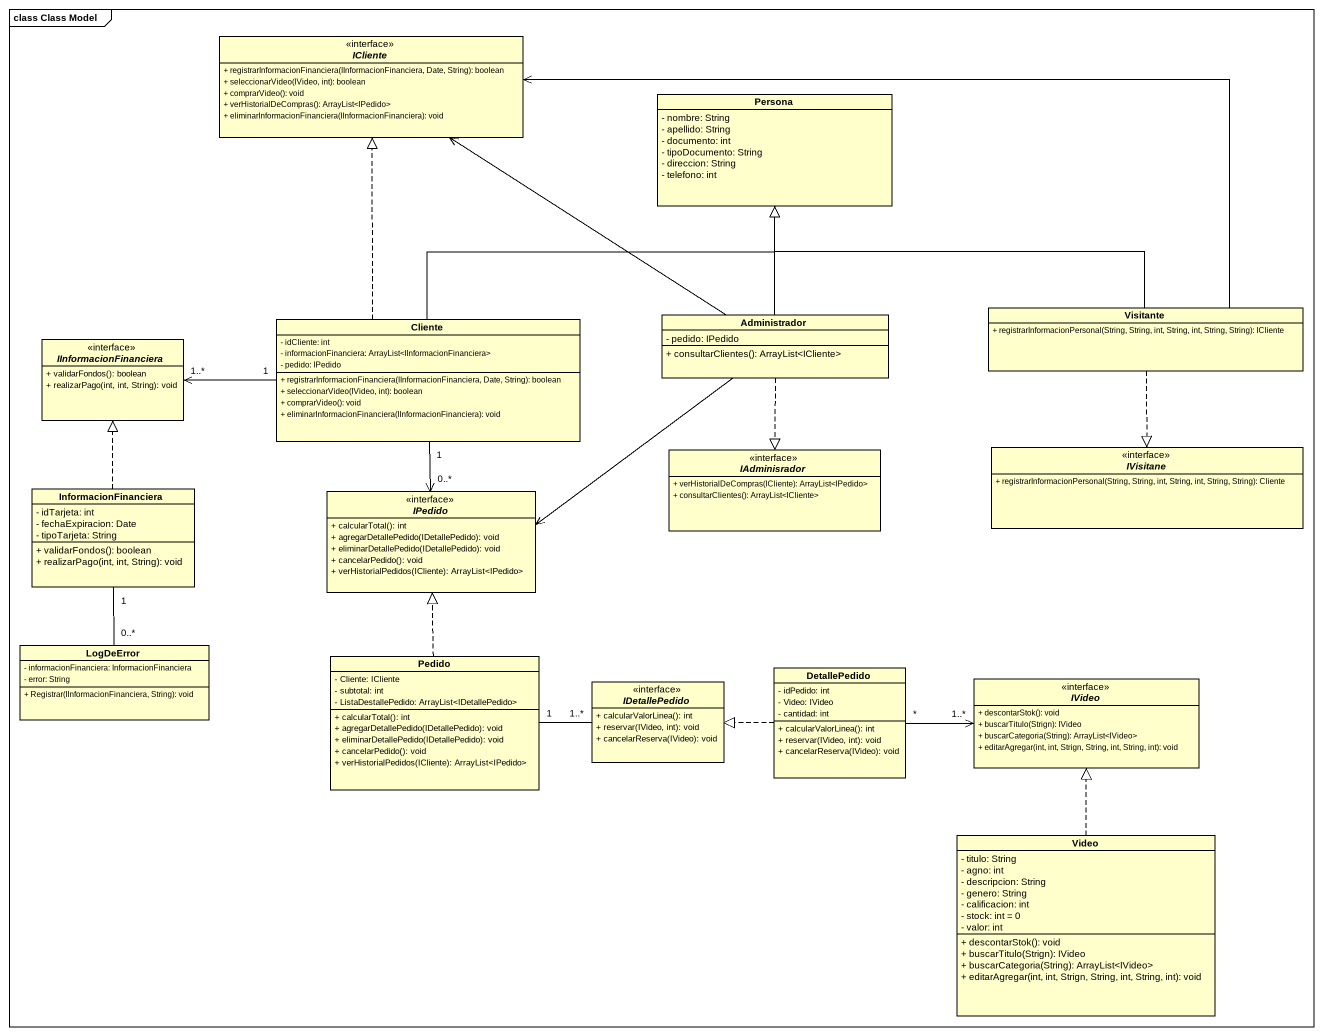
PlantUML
@startuml
mainframe class Class Model
hide circle
hide empty members
skinparam classAttributeIconSize 0
interface ICliente {
  + registrarInformacionFinanciera(IInformacionFinanciera, Date, String): boolean
  + seleccionarVideo(IVideo, int): boolean
  + comprarVideo(): void
  + verHistorialDeCompras(): ArrayList<IPedido>
  + eliminarInformacionFinanciera(IInformacionFinanciera): void
}
class Persona {
  - nombre: String
  - apellido: String
  - documento: int
  - tipoDocumento: String
  - direccion: String
  - telefono: int
}
interface IInformacionFinanciera {
  + validarFondos(): boolean
  + realizarPago(int, int, String): void
}
class Cliente {
  - idCliente: int
  - informacionFinanciera: ArrayList<IInformacionFinanciera>
  - pedido: IPedido
  + registrarInformacionFinanciera(IInformacionFinanciera, Date, String): boolean
  + seleccionarVideo(IVideo, int): boolean
  + comprarVideo(): void
  + eliminarInformacionFinanciera(IInformacionFinanciera): void
}
class Administrador {
  - pedido: IPedido
  + consultarClientes(): ArrayList<ICliente>
}
class Visitante {
  + registrarInformacionPersonal(String, String, int, String, int, String, String): ICliente
}
interface IAdminisrador {
  + verHistorialDeCompras(ICliente): ArrayList<IPedido>
  + consultarClientes(): ArrayList<ICliente>
}
interface IVisitane {
  + registrarInformacionPersonal(String, String, int, String, int, String, String): Cliente
}
class InformacionFinanciera {
  - idTarjeta: int
  - fechaExpiracion: Date
  - tipoTarjeta: String
  + validarFondos(): boolean
  + realizarPago(int, int, String): void
}
interface IPedido {
  + calcularTotal(): int
  + agregarDetallePedido(IDetallePedido): void
  + eliminarDetallePedido(IDetallePedido): void
  + cancelarPedido(): void
  + verHistorialPedidos(ICliente): ArrayList<IPedido>
}
class LogDeError {
  - informacionFinanciera: InformacionFinanciera
  - error: String
  + Registrar(IInformacionFinanciera, String): void
}
class Pedido {
  - Cliente: ICliente
  - subtotal: int
  - ListaDestallePedido: ArrayList<IDetallePedido>
  + calcularTotal(): int
  + agregarDetallePedido(IDetallePedido): void
  + eliminarDetallePedido(IDetallePedido): void
  + cancelarPedido(): void
  + verHistorialPedidos(ICliente): ArrayList<IPedido>
}
class DetallePedido {
  - idPedido: int
  - Video: IVideo
  - cantidad: int
  + calcularValorLinea(): int
  + reservar(IVideo, int): void
  + cancelarReserva(IVideo): void
}
interface IDetallePedido {
  + calcularValorLinea(): int
  + reservar(IVideo, int): void
  + cancelarReserva(IVideo): void
}
interface IVideo {
  + descontarStok(): void
  + buscarTitulo(Strign): IVideo
  + buscarCategoria(String): ArrayList<IVideo>
  + editarAgregar(int, int, Strign, String, int, String, int): void
}
class Video {
  - titulo: String
  - agno: int
  - descripcion: String
  - genero: String
  - calificacion: int
  - stock: int = 0
  - valor: int
  + descontarStok(): void
  + buscarTitulo(Strign): IVideo
  + buscarCategoria(String): ArrayList<IVideo>
  + editarAgregar(int, int, Strign, String, int, String, int): void
}
Cliente .up.|> ICliente
Cliente -up-|> Persona
Cliente "1" -left-> "1..*" IInformacionFinanciera
Cliente "1" --> "0..*" IPedido
Administrador -up-> ICliente
Administrador -up-|> Persona
Administrador ..|> IAdminisrador
Administrador -left-> IPedido
Visitante -left-> ICliente
Visitante -left-|> Persona
Visitante ..|> IVisitane
InformacionFinanciera .up.|> IInformacionFinanciera
LogDeError "0..*" -up- "1" InformacionFinanciera
Pedido .up.|> IPedido
DetallePedido .left.|> IDetallePedido
DetallePedido "*" -right-> "1..*" IVideo
IDetallePedido "1..*" -left- "1" Pedido
Video .up.|> IVideo
@enduml
